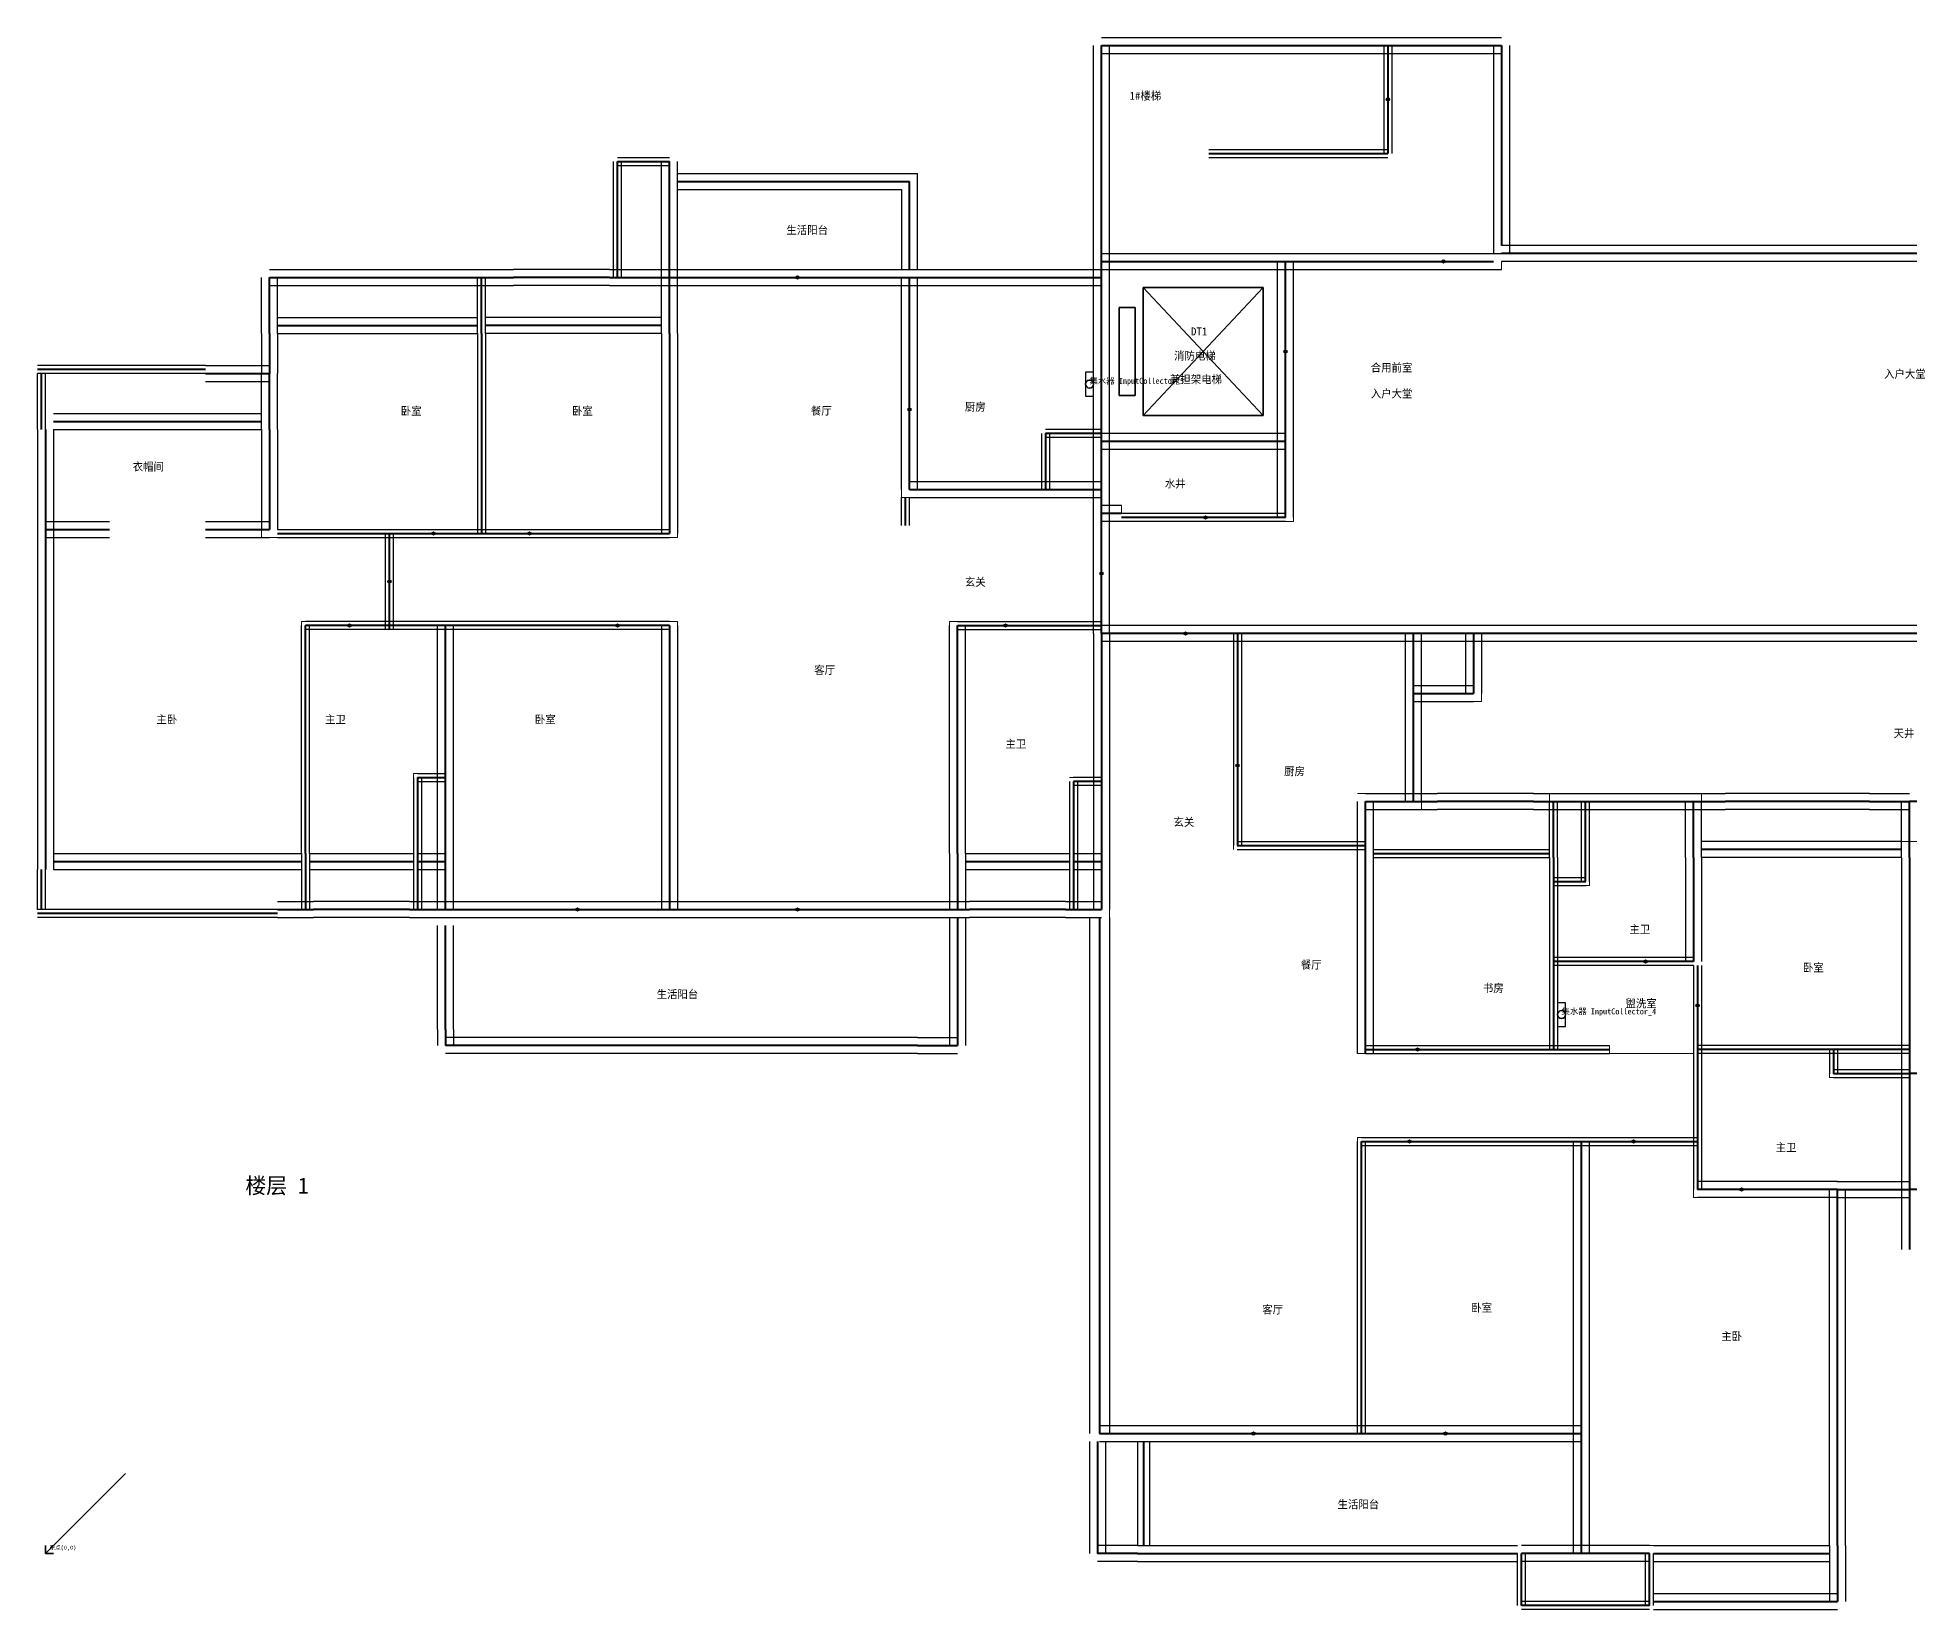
# Model space of a CAD drawing. Header units: metres. Extents: x -2 to 4946, y -14 to 381.
# Drawn here: x -2 to 466, y -14 to 379 of the extents above; entities that cross this region are included whole.
import ezdxf

# ---------------------------------------------------------------- set-up
doc = ezdxf.new("R2010")
doc.units = ezdxf.units.M
for name, color, linetype in [('COLLECTORS', 6, 'Continuous'), ('DOORS', 2, 'Continuous'), ('HEATING_PIPES', 5, 'Continuous'), ('ROOMS', 4, 'Continuous'), ('TEXT', 7, 'Continuous'), ('WALLS', 1, 'Continuous')]:
    doc.layers.add(name, color=color, linetype=linetype)

# ---------------------------------------------------------------- blocks, each defined once
blk = doc.blocks.new('FLOOR_1')
at = {"color": 2, "lineweight": 35}
for q in [(0, 2), (2, 0)]:
    blk.add_line((0, 0), q, dxfattribs=at)
at = {"layer": 'COLLECTORS', "lineweight": 25}
for p, q in [((262, 295.34), (260.01, 295.34)), ((260.01, 295.34), (260.01, 289.34)), ((262, 289.34), (262, 295.34)), ((260.01, 289.34), (262, 289.34)), ((379.99, 137.71), (378, 137.71)), ((378, 137.71), (378, 131.72)), ((379.99, 131.72), (379.99, 137.71)), ((378, 131.72), (379.99, 131.72))]:
    blk.add_line(p, q, dxfattribs=at)
at = {"layer": 'COLLECTORS', "lineweight": 35}
for centre in [(261, 292.34), (379, 134.72)]:
    blk.add_circle(centre, 1, dxfattribs=at)
at = {"layer": 'DOORS', "color": 2, "lineweight": 35}
for p, q in [((335.6, 374), (335.6, 353)), ((339, 323), (360, 323)), ((170, 319), (206, 319)), ((310, 289.5), (310, 311.5)), ((216, 270), (216, 302)), ((298, 259), (282, 259)), ((88, 255), (106, 255)), ((112, 255), (130, 255)), ((264, 234), (264, 256)), ((86, 234), (86, 252)), ((84, 232), (68, 232)), ((152, 232), (134, 232)), ((232, 232), (248, 232)), ((296, 230), (274, 230)), ((298, 213), (298, 181)), ((115, 161), (151, 161)), ((164, 161), (212, 161)), ((408, 148), (392, 148)), ((413, 146), (413, 128)), ((334, 126), (352, 126)), ((332, 103), (350, 103)), ((388, 103), (406, 103)), ((432, 91), (416, 91)), ((278, 30), (326, 30)), ((332, 30), (368, 30))]:
    blk.add_line(p, q, dxfattribs=at)
at = {"layer": 'DOORS', "color": 2}
for centre in [(335.6, 363.5), (349.5, 323), (188, 319), (310, 300.5), (216, 286), (290, 259), (97, 255), (121, 255), (86, 243), (264, 245), (76, 232), (143, 232), (240, 232), (285, 230), (298, 197), (133, 161), (188, 161), (400, 148), (413, 137), (343, 126), (341, 103), (397, 103), (424, 91), (302, 30), (350, 30)]:
    blk.add_circle(centre, 0.4, dxfattribs=at)
at = {"layer": 'HEATING_PIPES', "lineweight": 30}
blk.add_line((0, 0), (20, 20), dxfattribs=at)
at = {"layer": 'ROOMS', "color": 4, "lineweight": 20}
for points in [[(266, 325), (266, 375), (362, 375), (362, 325)], [(214, 321), (214, 341), (158, 341), (158, 321)], [(620, 258), (620, 323), (364, 323), (364, 321), (312, 321), (312, 258), (266, 258), (266, 232), (666, 232), (666, 258)], [(620, 258), (620, 323), (364, 323), (364, 321), (312, 321), (312, 258), (266, 258), (266, 232), (666, 232), (666, 258)], [(620, 258), (620, 323), (364, 323), (364, 321), (312, 321), (312, 258), (266, 258), (266, 232), (666, 232), (666, 258)], [(620, 258), (620, 323), (364, 323), (364, 321), (312, 321), (312, 258), (266, 258), (266, 232), (666, 232), (666, 258)], [(266, 280), (308, 280), (308, 321), (266, 321)], [(266, 280), (308, 280), (308, 321), (266, 321)], [(266, 280), (308, 280), (308, 321), (266, 321)], [(87, 233), (158, 233), (158, 163), (226, 163), (226, 233), (262, 233), (262, 264), (214, 264), (214, 317), (158, 317), (158, 254), (87, 254)], [(87, 233), (158, 233), (158, 163), (226, 163), (226, 233), (262, 233), (262, 264), (214, 264), (214, 317), (158, 317), (158, 254), (87, 254)], [(87, 233), (158, 233), (158, 163), (226, 163), (226, 233), (262, 233), (262, 264), (214, 264), (214, 317), (158, 317), (158, 254), (87, 254)], [(218, 268), (218, 317), (262, 317), (262, 268)], [(108, 256), (108, 305), (58, 305), (58, 256)], [(154, 256), (154, 305), (110, 305), (110, 256)], [(2, 281), (54, 281), (54, 254), (85, 254), (85, 233), (64, 233), (64, 175), (2, 175)], [(2, 281), (54, 281), (54, 254), (85, 254), (85, 233), (64, 233), (64, 175), (2, 175)], [(308, 260), (308, 276), (266, 276), (266, 262), (269.02, 262), (269.02, 260)], [(92, 175), (92, 195), (98, 195), (98, 231), (66, 231), (66, 175)], [(154, 163), (154, 231), (102, 231), (102, 163)], [(256, 194), (262, 194), (262, 231), (230, 231), (230, 175), (256, 175)], [(297, 176), (297, 228), (266, 228), (266, 32), (328, 32), (328, 104), (412, 104), (412, 125), (328, 125), (328, 176)], [(297, 176), (297, 228), (266, 228), (266, 32), (328, 32), (328, 104), (412, 104), (412, 125), (328, 125), (328, 176)], [(297, 176), (297, 228), (266, 228), (266, 32), (328, 32), (328, 104), (412, 104), (412, 125), (328, 125), (328, 176)], [(328, 190), (340, 190), (340, 228), (299, 228), (299, 178), (328, 178)], [(573, 213), (573, 228), (359, 228), (359, 213), (344, 213), (344, 186), (332, 186), (332, 176), (376, 176), (376, 190), (414, 190), (414, 178), (518, 178), (518, 190), (556, 190), (556, 176), (600, 176), (600, 186), (588, 186), (588, 213)], [(378, 167), (386, 167), (386, 186), (410, 186), (410, 149), (378, 149)], [(376, 127), (376, 174), (332, 174), (332, 127)], [(414, 127), (464, 127), (464, 174), (414, 174)], [(102, 129), (226, 129), (226, 159), (102, 159)], [(412, 125), (412, 147), (378, 147), (378, 127), (391, 127), (391, 125)], [(414, 125), (445.98, 125), (446, 119), (464, 119), (464, 93), (414, 93)], [(330, 32), (382, 32), (382, 102), (330, 102)], [(386, 2), (446, 2), (446, 89), (412, 89), (412, 102), (386, 102)], [(382, 2), (382, 28), (276, 28), (276, 2)]]:
    blk.add_lwpolyline(points, dxfattribs=at)
at = {"layer": 'WALLS', "lineweight": 25}
for p, q in [((262, 323), (262, 377)), ((264, 379), (335.6, 379)), ((264, 375), (335.6, 375)), ((266, 323), (266, 377)), ((334.6, 377), (334.6, 350)), ((335.6, 379), (364, 379)), ((335.6, 375), (364, 375)), ((336.6, 377), (336.6, 350)), ((362, 377), (362, 325)), ((366, 377), (366, 325)), ((142, 319), (142, 348)), ((143, 349), (156, 349)), ((143, 347), (156, 347)), ((144, 319), (144, 348)), ((154, 319), (154, 348)), ((158, 319), (158, 348)), ((290.8, 351), (335.6, 351)), ((290.8, 349), (335.6, 349)), ((158, 345), (218, 345)), ((218, 321), (218, 345)), ((158, 341), (214, 341)), ((214, 341), (214, 321)), ((262, 319), (262, 323)), ((264, 325), (310, 325)), ((266, 319), (266, 323)), ((308, 278), (308, 323)), ((310, 325), (364, 325)), ((312, 278), (312, 323)), ((568, 327), (364, 327)), ((568, 323), (364, 323)), ((54, 305), (54, 319)), ((56, 321), (66, 321)), ((58, 305), (58, 319)), ((66, 321), (102, 321)), ((102, 321), (109, 321)), ((108, 305), (108, 319)), ((109, 321), (117, 321)), ((110, 305), (110, 319)), ((141, 321), (117, 321)), ((141, 321), (143, 321)), ((143, 321), (156, 321)), ((154, 305), (154, 319)), ((156, 321), (216, 321)), ((158, 305), (158, 319)), ((214, 266), (214, 319)), ((216, 321), (264, 321)), ((218, 266), (218, 319)), ((262, 280), (262, 319)), ((264, 321), (310, 321)), ((266, 280), (266, 319)), ((310, 321), (364, 321)), ((56, 317), (66, 317)), ((66, 317), (102, 317)), ((102, 317), (109, 317)), ((109, 317), (117, 317)), ((141, 317), (117, 317)), ((141, 317), (143, 317)), ((143, 317), (156, 317)), ((156, 317), (216, 317)), ((216, 317), (264, 317)), ((58, 309), (108, 309)), ((154, 309), (110, 309)), ((54, 305), (54, 295)), ((58, 305), (58, 295)), ((58, 305), (108, 305)), ((108, 305), (108, 255)), ((110, 305), (110, 255)), ((154, 305), (110, 305)), ((154, 305), (154.01, 255)), ((158, 305), (158.01, 255)), ((40, 297), (-2, 297)), ((40, 295), (-2, 295)), ((-2, 281), (-2, 295)), ((0, 281), (0, 295)), ((40, 297), (56, 297)), ((54, 281), (54, 295)), ((58, 281), (58, 295)), ((40, 293), (56, 293)), ((-2, 281), (-2, 256)), ((2, 285), (54, 285)), ((2, 281), (2, 256)), ((2, 281), (54, 281)), ((54, 281), (54, 256)), ((58, 281), (58, 256)), ((264, 281), (250, 281)), ((249, 280), (249, 266.19)), ((264, 279), (250, 279)), ((251, 280), (251, 266.19)), ((262, 278), (262, 280)), ((262, 266), (262, 278)), ((310, 280), (264, 280)), ((266, 278), (266, 280)), ((266, 266), (266, 278)), ((308, 259), (308, 278)), ((312, 259), (312, 278)), ((310, 276), (264, 276)), ((216, 268), (250, 268)), ((250, 268), (264, 268)), ((214, 257), (214, 264)), ((216, 257), (216, 264)), ((216, 264), (250, 264)), ((250, 264), (264, 264)), ((262, 260), (262, 266)), ((266, 260), (266, 266)), ((0, 258), (16, 258)), ((40, 258), (56, 258)), ((262, 232), (262, 260)), ((269.02, 262), (264, 262)), ((269.02, 258), (264, 258)), ((266, 232), (266, 260)), ((310, 260), (269.02, 260)), ((310, 258), (269.02, 258)), ((-2, 256), (-2, 171)), ((0, 254), (16, 254)), ((2, 256), (2, 171)), ((40, 254), (56, 254)), ((58, 256), (86, 256)), ((58, 254), (86, 254)), ((85, 232), (85, 255)), ((86, 256), (109, 256)), ((86, 254), (109, 254)), ((87, 232), (87, 255)), ((109, 256), (156.01, 256)), ((109, 254), (156.01, 254)), ((64, 175), (64, 232)), ((86, 233), (65, 233)), ((86, 231), (65, 231)), ((66, 175), (66, 232)), ((85, 231), (85, 232)), ((100, 233), (86, 233)), ((100, 231), (86, 231)), ((87, 231), (87, 232)), ((98, 194), (98, 232)), ((156, 233), (100, 233)), ((156, 231), (100, 231)), ((102, 194), (102, 232)), ((154, 232), (154, 161)), ((158, 232), (158, 161)), ((226, 175), (226, 232)), ((228, 233), (264, 233)), ((228, 231), (264, 231)), ((230, 175), (230, 232)), ((262, 230), (262, 232)), ((262, 230), (262, 193)), ((298, 232), (264, 232)), ((266, 230), (266, 232)), ((266, 230), (266, 193)), ((297, 230), (297, 177)), ((342, 232), (298, 232)), ((299, 230), (299, 177)), ((340, 215), (340, 230)), ((357, 232), (342, 232)), ((344, 215), (344, 230)), ((355, 230.1), (355, 215)), ((575, 232), (357, 232)), ((359, 230.1), (359, 215)), ((298, 228), (264, 228)), ((342, 228), (298, 228)), ((357, 228), (342, 228)), ((575, 228), (357, 228)), ((342.14, 217), (357, 217)), ((340, 188), (340, 215)), ((342.14, 213), (357, 213)), ((344, 188), (344, 215)), ((92, 194), (92, 173)), ((93, 195), (100, 195)), ((93, 193), (100, 193)), ((94, 194), (94, 173)), ((98, 173), (98, 194)), ((102, 173), (102, 194)), ((256, 193), (256, 173)), ((264, 194), (257, 194)), ((264, 192), (257, 192)), ((258, 193), (258, 173)), ((262, 193), (262, 173)), ((266, 193), (266, 173)), ((328, 177), (328, 188)), ((330, 190), (342, 190)), ((332, 177), (332, 188)), ((342, 190), (348, 190)), ((372, 190), (348, 190)), ((372, 190), (377, 190)), ((376, 174), (376, 188)), ((377, 190), (385, 190)), ((378, 174), (378, 188)), ((384, 168), (384, 188)), ((385, 190), (412, 190)), ((386, 168), (386, 188)), ((410, 174), (410, 188)), ((412, 190), (420, 190)), ((414, 174), (414, 188)), ((456, 190), (420, 190)), ((456, 190), (466, 190)), ((464, 174), (464, 188)), ((330, 186), (342, 186)), ((342, 186), (348, 186)), ((372, 186), (348, 186)), ((372, 186), (377, 186)), ((377, 186), (385, 186)), ((385, 186), (412, 186)), ((412, 186), (420, 186)), ((456, 186), (420, 186)), ((456, 186), (466, 186)), ((297.92, 178), (330, 178)), ((464, 178), (414, 178)), ((2, 175), (64, 175)), ((64, 175), (64, 161)), ((66, 175), (92, 175)), ((66, 175), (66, 161)), ((93, 175), (100, 175)), ((226, 175), (226, 161)), ((230, 175), (256, 175)), ((230, 175), (230, 161)), ((256.95, 175), (264, 175)), ((297.92, 176), (330, 176)), ((328, 126), (328, 177)), ((332, 126), (332, 177)), ((332, 176), (376, 176)), ((332, 174), (376, 174)), ((376, 174), (376, 168)), ((378, 174), (378, 168)), ((410, 174), (410, 148)), ((414, 174), (414, 148)), ((464, 174), (414, 174)), ((464, 174), (464, 126)), ((-2, 161), (-2, 171)), ((0, 161), (0, 171)), ((2, 171), (64, 171)), ((66, 171), (92, 171)), ((92, 173), (92, 161)), ((93, 171), (100, 171)), ((94, 173), (94, 161)), ((98, 161), (98, 173)), ((102, 161), (102, 173)), ((230, 171), (256, 171)), ((256, 173), (256, 161)), ((256.95, 171), (264, 171)), ((258, 173), (258, 161)), ((262, 173), (262, 161)), ((266, 173), (266, 161)), ((377.02, 169), (385.12, 169)), ((376, 168), (376, 148)), ((377.02, 167), (385.12, 167)), ((378, 168), (378, 148)), ((58, 161), (-2, 161)), ((58, 163), (65, 163)), ((65, 163), (67, 163)), ((91, 163), (67, 163)), ((91, 163), (93, 163)), ((93, 163), (100, 163)), ((100, 163), (156, 163)), ((156, 163), (228, 163)), ((228, 163), (231, 163)), ((255, 163), (231, 163)), ((255, 163), (257, 163)), ((257, 163), (264, 163)), ((58, 159), (-2, 159)), ((58, 159), (65, 159)), ((65, 159), (67, 159)), ((91, 159), (67, 159)), ((91, 159), (93, 159)), ((93, 159), (100, 159)), ((98, 131), (98, 157)), ((100, 159), (156, 159)), ((102, 131), (102, 157)), ((156, 159), (228, 159)), ((226, 159), (226, 131)), ((228, 159), (231, 159)), ((229.99, 159), (230, 131)), ((255, 159), (231, 159)), ((255, 159), (257, 159)), ((257, 159), (264, 159)), ((261, 159), (261, 30)), ((266, 159), (266, 30)), ((376, 148), (376, 126)), ((412, 149), (377, 149)), ((412, 147), (377, 147)), ((378, 148), (378, 126)), ((412, 147), (412, 126)), ((414, 147), (414, 126)), ((98, 131), (98, 127)), ((110, 129), (100, 129)), ((102, 131), (102, 127)), ((218, 129), (110, 129)), ((218, 129), (228, 129)), ((226, 131), (226, 127)), ((230, 131), (230, 127)), ((330, 127), (377, 127)), ((377, 127), (391, 127)), ((446.98, 127), (412.96, 127)), ((466, 127), (446.98, 127)), ((110, 125), (100, 125)), ((218, 125), (110, 125)), ((218, 125), (228, 125)), ((328, 125), (328, 126)), ((330, 125), (377, 125)), ((332, 125), (332, 126)), ((377, 125), (391, 125)), ((412, 126), (412, 103)), ((446.98, 125), (412.96, 125)), ((414, 126), (414, 103)), ((445.98, 126.03), (446, 119.92)), ((466, 125), (446.98, 125)), ((447.98, 126.04), (448, 119.92)), ((464, 126), (464, 120)), ((447, 121), (466, 121)), ((447, 119), (466, 119)), ((464, 120), (464, 91)), ((328, 30), (328, 103)), ((329, 104), (384, 104)), ((330, 30), (330, 103)), ((382, 30), (382, 103)), ((384, 104), (413, 104)), ((386, 30), (386, 103)), ((412, 103), (412, 91)), ((414, 103), (414, 91)), ((329, 102), (384, 102)), ((384, 102), (413, 102)), ((448, 93), (413, 93)), ((448, 89), (413, 89)), ((446, 2), (446, 91)), ((447.82, 93), (466, 93)), ((447.82, 89), (466, 89)), ((450, 2), (450, 91)), ((464, 91), (464, 76)), ((263.5, 32), (329, 32)), ((329, 32), (384, 32)), ((382, 0), (382, 30)), ((386, 0), (386, 30)), ((261, 28), (261, 0)), ((263.5, 28), (329, 28)), ((265, 28), (265, 0)), ((273, 28), (272.99, 2)), ((276, 28), (276, 2)), ((329, 28), (384, 28)), ((273, 2), (263, 2)), ((273, 2), (368, 2)), ((368, -12.99), (368, 0)), ((384, 2), (369, 2)), ((370, -12.99), (370, 0)), ((401, 2), (384, 2)), ((400, -13), (400, 0)), ((402, 2), (446, 2)), ((402, -13), (402, 0)), ((446, 2), (446, -12)), ((450, 2), (450, -12)), ((273, -2), (263, -2)), ((273, -2), (368, -2)), ((384, -2), (369, -2)), ((401, -2), (384, -2)), ((402, -2), (446, -2)), ((401, -12), (369, -12)), ((401, -14), (369, -14)), ((402, -10), (444, -10)), ((402, -14), (444, -14)), ((444, -10), (448, -10)), ((444, -14), (448, -14))]:
    blk.add_line(p, q, dxfattribs=at)
at = {"layer": 'WALLS', "lineweight": 40}
for p, q in [((264, 323), (264, 377)), ((264, 377), (335.6, 377)), ((335.6, 377), (335.6, 350)), ((335.6, 377), (364, 377)), ((364, 377), (364, 327.02)), ((143, 348), (156, 348)), ((143, 319), (143, 348)), ((156, 319), (156, 348)), ((290.8, 350), (335.6, 350)), ((158, 343), (216, 343)), ((216, 321), (216, 343)), ((264, 319), (264, 323)), ((264, 323), (310, 323)), ((310, 278), (310, 323)), ((310, 323), (362, 323)), ((568, 325), (364, 325)), ((56, 319), (66, 319)), ((56, 305), (56, 319)), ((66, 319), (102, 319)), ((102, 319), (109, 319)), ((109, 319), (117, 319)), ((109, 305), (109, 319)), ((141, 319), (117, 319)), ((141, 319), (143, 319)), ((143, 319), (156, 319)), ((156, 319), (216, 319)), ((156, 305), (156, 319)), ((216, 266), (216, 319)), ((216, 319), (264, 319)), ((264, 280), (264, 319)), ((56, 305), (56, 295)), ((58, 307), (108, 307)), ((109, 305), (109, 255)), ((154, 307), (110, 307)), ((156, 305), (156, 255)), ((40, 296), (-2, 296)), ((-1, 281), (-1, 295)), ((40, 295), (56, 295)), ((56, 281), (56, 295)), ((0, 281), (0, 256)), ((2, 283), (54, 283)), ((56, 281), (56, 256)), ((250, 280), (250, 266.2)), ((264, 280), (250, 280)), ((264, 278), (264, 280)), ((264, 266), (264, 278)), ((310, 278), (264, 278)), ((310, 259), (310, 278)), ((215, 257), (215, 264)), ((216, 266), (250, 266)), ((250, 266), (264, 266)), ((264, 260), (264, 266)), ((264, 232), (264, 260)), ((269, 260), (264, 260)), ((310, 259), (269, 259)), ((0, 256), (0, 171)), ((0, 256), (16, 256)), ((40, 256), (56, 256)), ((58, 255), (86, 255)), ((86, 232), (86, 255)), ((86, 255), (109, 255)), ((109, 255), (156, 255)), ((86, 232), (65, 232)), ((65, 175), (65, 232)), ((86, 231), (86, 232)), ((100, 232), (86, 232)), ((100, 194), (100, 232)), ((156, 232), (100, 232)), ((156, 232), (156, 161)), ((228, 232), (264, 232)), ((228, 175), (228, 232)), ((264, 230), (264, 232)), ((298, 230), (264, 230)), ((264, 230), (264, 193)), ((342, 230), (298, 230)), ((298, 230), (298, 177)), ((357, 230), (342, 230)), ((342, 215), (342, 230)), ((357, 230.1), (357, 215)), ((575, 230), (357, 230)), ((342, 188), (342, 215)), ((342.1, 215), (357, 215)), ((93, 194), (100, 194)), ((93, 194), (93, 173)), ((100, 173), (100, 194)), ((257, 193), (257, 173)), ((264, 193), (257, 193)), ((264, 193), (264, 173)), ((330, 177), (330, 188)), ((330, 188), (342, 188)), ((342, 188), (348, 188)), ((372, 188), (348, 188)), ((372, 188), (377, 188)), ((377, 188), (385, 188)), ((377, 174), (377, 188)), ((385, 188), (412, 188)), ((385, 168), (385, 188)), ((412, 188), (420, 188)), ((412, 174), (412, 188)), ((456, 188), (420, 188)), ((456, 188), (466, 188)), ((476, 188), (466, 188)), ((466, 174), (466, 188)), ((65, 175), (65, 161)), ((228, 175), (228, 161)), ((297.9, 177), (330, 177)), ((330, 126), (330, 177)), ((332, 175), (376, 175)), ((377, 174), (377, 168)), ((412, 174), (412, 148)), ((464, 176), (414, 176)), ((466, 174), (466, 126)), ((-1, 161), (-1, 171)), ((2, 173), (64, 173)), ((66, 173), (92, 173)), ((93, 173), (93, 161)), ((93, 173), (100, 173)), ((100, 161), (100, 173)), ((230, 173), (256, 173)), ((256.9, 173), (264, 173)), ((257, 173), (257, 161)), ((264, 173), (264, 161)), ((377, 168), (377, 148)), ((377, 168), (385.1, 168)), ((58, 160), (-2, 160)), ((58, 161), (65, 161)), ((65, 161), (67, 161)), ((91, 161), (67, 161)), ((91, 161), (93, 161)), ((93, 161), (100, 161)), ((100, 161), (156, 161)), ((156, 161), (228, 161)), ((228, 161), (231, 161)), ((255, 161), (231, 161)), ((255, 161), (257, 161)), ((257, 161), (264, 161)), ((100, 131), (100, 157)), ((228, 159), (228, 131)), ((263.5, 159), (263.5, 30)), ((412, 148), (377, 148)), ((377, 148), (377, 126)), ((413, 147), (413, 126)), ((100, 131), (100, 127)), ((110, 127), (100, 127)), ((218, 127), (110, 127)), ((218, 127), (228, 127)), ((228, 131), (228, 127)), ((330, 126), (377, 126)), ((330, 125), (330, 126)), ((377, 126), (391, 126)), ((447, 126), (412.9, 126)), ((413, 126), (413, 103)), ((447, 126.04), (447, 119.92)), ((466, 126), (447, 126)), ((466, 126), (466, 120)), ((447, 120), (466, 120)), ((466, 120), (466, 91)), ((485, 120), (466, 120)), ((329, 103), (384, 103)), ((329, 30), (329, 103)), ((384, 103), (413, 103)), ((384, 30), (384, 103)), ((413, 103), (413, 91)), ((448, 91), (413, 91)), ((447.8, 91), (466, 91)), ((448, 2), (448, 91)), ((484.2, 91), (466, 91)), ((466, 91), (466, 76)), ((263.5, 30), (329, 30)), ((329, 30), (384, 30)), ((384, 0), (384, 30)), ((263, 28), (263, 0)), ((274.5, 28), (274.5, 2)), ((273, 0), (263, 0)), ((273, 0), (368, 0)), ((369, -13), (369, 0)), ((384, 0), (369, 0)), ((401, 0), (384, 0)), ((401, -13), (401, 0)), ((402, 0), (446, 0)), ((448, 2), (448, -12)), ((401, -13), (369, -13)), ((402, -12), (444, -12)), ((444, -12), (448, -12))]:
    blk.add_line(p, q, dxfattribs=at)
at = {"layer": 'WALLS', "color": 5, "lineweight": 35}
for p, q in [((274.4, 316.5), (304.4, 316.5)), ((274.4, 284.5), (274.4, 316.5)), ((274.4, 316.5), (304.4, 284.5)), ((304.4, 316.5), (274.4, 284.5)), ((304.4, 316.5), (304.4, 284.5)), ((268.4, 311.5), (272.4, 311.5)), ((268.4, 289.5), (268.4, 311.5)), ((272.4, 311.5), (272.4, 289.5)), ((272.4, 289.5), (268.4, 289.5)), ((304.4, 284.5), (274.4, 284.5))]:
    blk.add_line(p, q, dxfattribs=at)
at = {"layer": 'TEXT', "color": 7}
for s, height, p in [('1#楼梯', 2, (271, 363.41)), ('生活阳台', 2, (185.24, 329.84)), ('DT1', 2, (286.37, 304.51)), ('消防电梯', 2, (282.15, 298.42)), ('合用前室', 2, (331.31, 295.45)), ('入户大堂', 2, (459.63, 293.88)), ('兼担架电梯', 2, (281.12, 292.54)), ('入户大堂', 2, (331.31, 288.96)), ('卧室', 2, (88.83, 284.63)), ('卧室', 2, (131.64, 284.63)), ('餐厅', 2, (191.36, 284.68)), ('厨房', 2, (229.85, 285.65)), ('衣帽间', 2, (21.81, 270.7)), ('水井', 2, (279.82, 266.47)), ('玄关', 2, (229.85, 241.87)), ('客厅', 2, (192.18, 219.85)), ('主卧', 2, (27.74, 207.51)), ('主卫', 2, (69.9, 207.51)), ('卧室', 2, (122.33, 207.51)), ('天井', 2, (462.01, 204.03)), ('主卫', 2, (240.01, 201.39)), ('厨房', 2, (309.64, 194.54)), ('玄关', 2, (281.99, 181.86)), ('主卫', 2, (395.99, 155.06)), ('餐厅', 2, (313.83, 146.2)), ('卧室', 2, (439.35, 145.47)), ('生活阳台', 2, (152.79, 138.81)), ('书房', 2, (359.35, 140.35)), ('盥洗室', 2, (394.99, 136.5)), ('主卫', 2, (432.52, 100.51)), ('楼层 1', 4, (50, 90)), ('客厅', 2, (304.18, 59.97)), ('卧室', 2, (356.45, 60.43)), ('主卧', 2, (418.93, 53.31)), ('生活阳台', 2, (323.01, 11.3)), ('原点(0,0)', 1, (1, 1))]:
    blk.add_text(s, height=height, dxfattribs=at).set_placement(p)
at = {"layer": 'TEXT', "color": 6}
for s, p in [('集水器 InputCollector_5', (261, 292.4)), ('集水器 InputCollector_4', (379, 134.78))]:
    blk.add_text(s, height=1.5, dxfattribs=at).set_placement(p)

msp = doc.modelspace()

# ---------------------------------------------------------------- block references
at = {"layer": 'WALLS'}
msp.add_blockref('FLOOR_1', (0, 0), dxfattribs=at)

doc.saveas('drawing.dxf')
